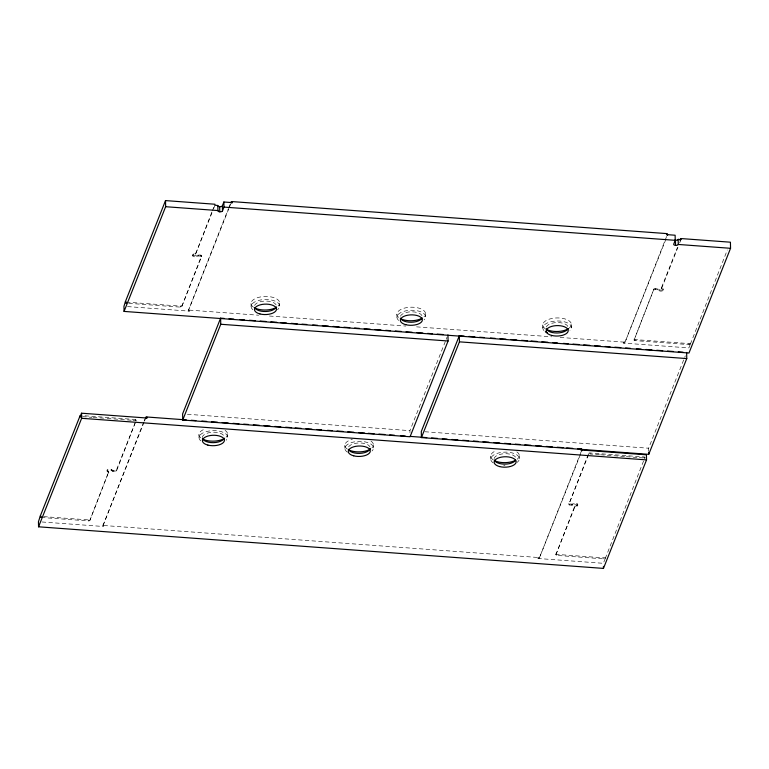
<?xml version="1.0" encoding="UTF-8"?>
<svg xmlns="http://www.w3.org/2000/svg" width="769" height="769" viewBox="0 0 769 769"><rect width="100%" height="100%" fill="white"/><g stroke="black" fill="none" stroke-linecap="round" stroke-linejoin="round"><path stroke-width="0.58" stroke-dasharray="3.85 2.88" d="M41.315 517.46L88.483 520.93A1.153 0.548 -1.2 0 0 89.829 520.469L108.717 471.839A1.153 0.548 -1.2 0 0 108.535 471.435L107.497 470.734A2.317 1.096 -1.2 0 1 108.112 469.196A2.317 1.096 -1.2 0 1 111.322 469.436L112.361 470.138A1.153 0.548 -1.2 0 0 113.101 470.349L115.1 470.503A1.153 0.548 -1.2 0 0 116.446 470.042L136.267 420.124A1.153 0.548 -1.2 0 0 135.344 419.499L81.351 415.529M128.74 303.322L180.388 307.129A1.153 0.548 -1.2 0 0 181.734 306.668L201.555 256.759A1.153 0.548 -1.2 0 0 200.632 256.125L198.633 255.981A1.153 0.548 -1.2 0 0 197.768 256.087L196.249 256.596A2.317 1.096 -1.2 0 1 193.038 256.356A2.317 1.096 -1.2 0 1 193.644 254.827L195.163 254.308A1.153 0.548 -1.2 0 0 195.653 253.953L211.888 211.984M212.321 210.879L214.522 205.342M89.829 520.469L108.717 471.839M195.653 253.953L213.224 209.677M213.667 208.572L214.984 205.256M181.734 306.668L201.536 255.741A1.153 0.548 -1.2 0 0 200.613 255.106L198.613 254.962A1.153 0.548 -1.2 0 0 197.748 255.068L196.23 255.577A2.317 1.096 -1.2 0 1 193.019 255.337A2.317 1.096 -1.2 0 1 193.625 253.808L195.143 253.289A1.153 0.548 -1.2 0 0 195.624 252.934M108.737 472.858A1.153 0.548 -1.2 0 0 108.554 472.454L107.525 471.753A2.317 1.096 -1.2 0 1 108.131 470.215A2.317 1.096 -1.2 0 1 111.342 470.455L112.38 471.157A1.153 0.548 -1.2 0 0 113.12 471.368L115.119 471.522A1.153 0.548 -1.2 0 0 116.465 471.061L136.286 420.028M102.863 525.996L143.755 421.893M144.197 420.778L145.514 417.461M188.376 310.609L228.393 208.716M228.835 207.601L230.152 204.285M144.216 421.797L102.883 525.9A1.153 0.548 -1.2 0 0 103.805 526.525L103.786 525.506A1.153 0.548 -1.2 0 1 102.863 524.881M144.659 420.691L145.533 418.48M228.854 208.62L188.405 310.513A1.153 0.548 -1.2 0 0 189.318 311.137L189.299 310.118A1.153 0.548 -1.2 0 1 188.376 309.494M229.297 207.515L230.613 204.198M409.973 432.687L409.925 430.65L445.741 340.456M446.183 339.34L447.068 337.12M539.329 557.025A1.153 0.548 -1.2 0 1 537.973 557.477L538.002 558.496A1.153 0.548 -1.2 0 0 539.348 558.044L581.979 449.596M624.841 341.628A1.153 0.548 -1.2 0 1 623.496 342.09L623.515 343.109A1.153 0.548 -1.2 0 0 624.87 342.647L666.617 236.429M539.348 558.044L581.998 450.615M624.87 342.647L667.079 236.333M588.641 453.441A1.153 0.548 -1.2 0 1 589.996 452.979L643.989 456.959A1.153 0.548 -1.2 0 1 644.903 457.584L605.29 558.429A1.153 0.548 -1.2 0 1 603.944 558.89L556.775 555.41A1.153 0.548 -1.2 0 1 555.852 554.785L574.751 507.175A1.153 0.548 -1.2 0 1 575.241 506.819L576.75 506.3A2.317 1.096 -1.2 0 0 577.365 504.772A2.317 1.096 -1.2 0 0 574.145 504.531L572.636 505.05A1.153 0.548 -1.2 0 1 571.761 505.146L569.771 505.002A1.153 0.548 -1.2 0 1 568.849 504.368L588.198 454.546M634.098 340.081L653.91 289.048A1.153 0.548 -1.2 0 1 655.265 288.586L657.264 288.74A1.153 0.548 -1.2 0 1 658.004 288.952L659.033 289.653A2.317 1.096 -1.2 0 0 662.253 289.894A2.317 1.096 -1.2 0 0 662.859 288.356L661.821 287.654A1.153 0.548 -1.2 0 1 661.648 287.25L677.46 247.407M588.66 454.46L568.849 504.368L568.81 503.455M653.91 289.048L634.117 339.985A1.153 0.548 -1.2 0 0 635.04 340.609L689.024 344.589A1.153 0.548 -1.2 0 0 690.149 344.368M555.833 554.891L574.731 506.156A1.153 0.548 -1.2 0 1 575.212 505.8L576.731 505.281A2.317 1.096 -1.2 0 0 577.346 503.753A2.317 1.096 -1.2 0 0 574.126 503.512L572.607 504.031A1.153 0.548 -1.2 0 1 571.742 504.128L569.742 503.983A1.153 0.548 -1.2 0 1 568.829 503.359M677.922 247.32L661.667 288.269A1.153 0.548 -1.2 0 0 661.849 288.673L662.878 289.375A2.317 1.096 -1.2 0 1 662.272 290.913A2.317 1.096 -1.2 0 1 659.052 290.672L658.024 289.971A1.153 0.548 -1.2 0 0 657.284 289.759L655.284 289.605A1.153 0.548 -1.2 0 0 653.929 290.067M679.681 242.889L680.998 239.572M648.69 451.278L648.623 448.221L685.314 355.807M690.379 344.127L727.339 249.954M605.29 558.429L603.357 563.312L538.002 558.496M690.158 344.666L688.87 347.924L623.515 343.109M126.376 302.13L180.359 306.11A1.153 0.548 -1.2 0 0 181.715 305.649M634.098 338.966A1.153 0.548 -1.2 0 0 635.011 339.59L689.005 343.57A1.153 0.548 -1.2 0 0 690.36 343.109M189.299 310.118L258.672 315.223M269.438 316.021L405.801 326.066M416.567 326.854L551.729 336.803M560.101 337.428L623.496 342.09M127.529 306.591L189.318 311.137M187.386 414.26L409.925 430.65M424.882 431.745L648.623 448.221M82.552 416.635L91.934 417.317M93.116 417.404L106.026 418.355M107.199 418.442L131.845 420.259M133.018 420.345L135.363 420.518A1.153 0.548 -1.2 0 1 136.305 421.047M599.407 454.69L590.015 453.998L589.996 452.979M600.579 454.777L625.226 456.594M626.399 456.68L638.135 457.545M639.308 457.632L644.009 457.978A1.153 0.548 -1.2 0 1 644.951 458.497L644.922 457.488M43.65 516.614L88.454 519.911A1.153 0.548 -1.2 0 0 89.81 519.45M555.824 553.767A1.153 0.548 -1.2 0 0 556.746 554.401L603.915 557.871A1.153 0.548 -1.2 0 0 605.27 557.41M103.786 525.506L537.973 557.477M42.016 521.978L103.805 526.525M689.005 343.57L689.024 344.589M663.263 288.961L663.282 289.98M662.859 288.356L662.878 289.375M661.821 287.654L661.849 288.673M661.648 287.25L661.648 288.375M659.033 289.653L659.052 290.672M658.004 288.952L658.024 289.971M657.264 288.74L657.284 289.759M655.265 288.586L655.284 289.605M644.903 457.584L644.931 458.603M643.989 456.959L644.009 457.978M635.011 339.59L635.04 340.609M603.915 557.871L603.944 558.89M577.74 504.349L577.769 505.368M576.731 505.281L576.75 506.3M571.377 324.508L571.444 327.565M575.212 505.8L575.241 506.819M574.731 506.156L574.751 507.175M574.126 503.512L574.145 504.531M572.607 504.031L572.636 505.05M571.742 504.128L571.761 505.146M569.742 503.983L569.771 505.002M556.746 554.401L556.775 555.41M542.779 324.922L542.847 327.969M519.315 455.661L519.373 458.709M490.709 456.065L490.776 459.122M425.517 313.771L425.574 316.828M396.91 314.175L396.977 317.232M373.446 444.915L373.513 447.971M344.848 445.318L344.906 448.375M279.647 303.024L279.714 306.081M251.05 303.438L251.107 306.495M227.576 434.177L227.643 437.225M201.555 255.635L201.555 256.759M200.613 255.106L200.632 256.125M198.613 254.962L198.633 255.981M197.748 255.068L197.768 256.087M196.23 255.577L196.249 256.596M198.979 434.581L199.046 437.638M195.143 253.289L195.163 254.308M193.625 253.808L193.644 254.827M192.615 254.741L192.635 255.76M180.359 306.11L180.388 307.129M135.344 419.499L135.363 420.518M116.446 470.042L116.465 471.061M115.1 470.503L115.119 471.522M113.101 470.349L113.12 471.368M112.361 470.138L112.38 471.157M111.322 469.436L111.342 470.455M108.737 471.733L108.756 472.752M108.535 471.435L108.554 472.454M107.497 470.734L107.525 471.753M107.102 470.128L107.122 471.147M88.454 519.911L88.483 520.93M494.111 458.584A11.026 5.229 -1.2 0 1 504.57 453.7A11.026 5.229 -1.2 0 1 515.893 457.757M516.826 451.845A14.303 6.777 -1.2 0 1 517.095 459.295M493.198 459.872A14.303 6.777 -1.2 0 1 495.784 450.826M493.256 462.928A14.303 6.777 -1.2 0 1 495.496 454.037A14.303 6.777 -1.2 0 1 514.298 453.575A14.303 6.777 -1.2 0 1 517.162 462.342M505.012 465.697A14.303 6.777 -1.2 0 1 503.685 465.687M348.607 446.914A11.026 5.229 -1.2 0 1 359.69 442.944A11.026 5.229 -1.2 0 1 370.033 447.01M370.966 441.108A14.303 6.777 -1.2 0 1 371.917 447.962M347.328 449.125A14.303 6.777 -1.2 0 1 352.356 439.262M347.396 452.182A14.303 6.777 -1.2 0 1 349.289 443.453A14.303 6.777 -1.2 0 1 367.688 442.579A14.303 6.777 -1.2 0 1 371.985 451.019M202.324 437.59A11.026 5.229 -1.2 0 1 212.321 432.245A11.026 5.229 -1.2 0 1 224.163 436.273M225.096 430.361A14.303 6.777 -1.2 0 1 226.057 437.215M200.69 437.801A14.303 6.777 -1.2 0 1 205.227 428.9M200.757 440.858A14.303 6.777 -1.2 0 1 213.138 430.65A14.303 6.777 -1.2 0 1 226.115 440.272M254.587 305.485A11.026 5.229 -1.2 0 1 265.939 301.054A11.026 5.229 -1.2 0 1 276.379 305.629M253.53 307.244A14.303 6.777 -1.2 0 1 255.423 298.507A14.303 6.777 -1.2 0 1 273.831 297.632A14.303 6.777 -1.2 0 1 278.118 306.072M252.828 309.715A14.303 6.777 -1.2 0 1 256.586 301.092A14.303 6.777 -1.2 0 1 274.994 301.102A14.303 6.777 -1.2 0 1 277.494 309.715M400.447 316.232A11.026 5.229 -1.2 0 1 411.809 311.801A11.026 5.229 -1.2 0 1 422.248 316.376M398.63 317.395A14.303 6.777 -1.2 0 1 411.011 307.196A14.303 6.777 -1.2 0 1 423.988 316.809M398.688 320.452A14.303 6.777 -1.2 0 1 411.069 310.253A14.303 6.777 -1.2 0 1 424.055 319.866M546.317 326.969A11.026 5.229 -1.2 0 1 557.131 322.547A11.026 5.229 -1.2 0 1 567.964 326.614M545.259 328.728A14.303 6.777 -1.2 0 1 547.499 319.837A14.303 6.777 -1.2 0 1 566.301 319.375A14.303 6.777 -1.2 0 1 569.166 328.142M543.923 330.574A14.303 6.777 -1.2 0 1 557.679 320.981A14.303 6.777 -1.2 0 1 569.916 330.612"/><path stroke-width="1.15" d="M577.471 448.712L581.056 448.971L581.076 449.99L646.431 454.806L646.546 459.9L603.463 568.406L38.556 526.803L38.45 521.709L40.363 515.816L80.005 415.981A1.153 0.548 -1.2 0 1 81.351 415.529M680.104 240.764L680.978 238.553L730.425 242.197L730.55 248.3L688.976 353.019L124.069 311.416L123.963 306.322L125.453 301.506L165.518 200.594L214.964 204.237L214.984 205.256L217.829 205.467A2.317 1.096 -1.2 0 0 219.665 206.717A2.317 1.096 -1.2 0 0 222.366 205.794L223.875 201.997L232.401 202.632L232.382 201.613L666.569 233.584A1.153 0.548 -1.2 0 1 667.492 234.209L667.521 235.227A1.153 0.548 -1.2 0 0 666.598 234.603L666.569 233.584M81.379 416.548A1.153 0.548 -1.2 0 0 80.024 417L81.533 413.203L146.889 418.019L146.869 417L186.338 419.903M38.556 526.803L81.639 418.298L81.533 413.203M124.069 311.416L165.643 206.707L165.518 200.594M165.643 206.707L217.935 210.552A2.317 1.096 -1.2 0 0 219.771 211.811A2.317 1.096 -1.2 0 0 222.481 210.889L223.981 207.092L223.875 201.997M224.212 318.414L220.626 318.145L182.609 413.905L182.734 420.018L410.06 436.763L448.077 341.003L447.952 334.89M182.734 420.018L220.751 324.258L220.626 318.145M464.101 336.082L459.314 335.726L421.297 431.486L421.422 437.599L648.748 454.335L686.765 358.575L686.64 352.462M421.422 437.599L459.439 341.84L459.314 335.726M666.598 234.603L675.124 235.227L675.23 240.322L673.721 244.119A2.317 1.096 -1.2 0 0 675.557 245.369A2.317 1.096 -1.2 0 0 678.268 244.455L730.55 248.3M674.846 240.188A2.317 1.096 -1.2 0 0 678.162 239.361L680.998 239.572L680.978 238.553M223.981 207.092L675.23 240.322M228.999 318.77L233.786 319.116M239.765 319.558L244.552 319.914M249.339 320.26L255.318 320.702M260.105 321.058L266.093 321.5M270.871 321.846L276.859 322.288M280.445 322.557L286.424 322.99M291.211 323.345L297.199 323.787M301.986 324.143L306.764 324.489M312.752 324.931L317.539 325.287M322.326 325.633L328.305 326.075M333.092 326.431L339.071 326.873M343.858 327.219L349.837 327.661M354.624 328.017L359.411 328.373M364.198 328.719L370.177 329.161M374.964 329.517L380.943 329.959M385.73 330.305L390.517 330.66M395.304 331.016L401.283 331.449M406.07 331.804L412.059 332.246M416.836 332.602L422.825 333.035M427.612 333.39L432.399 333.746M437.177 334.092L443.165 334.534M468.888 336.428L474.867 336.87M479.654 337.226L484.441 337.572M490.42 338.014L495.207 338.37M499.994 338.725L505.973 339.158M510.76 339.514L516.749 339.956M521.526 340.311L527.515 340.744M531.1 341.013L537.089 341.455M541.866 341.801L547.855 342.243M552.642 342.599L557.429 342.955M563.408 343.387L568.195 343.743M572.982 344.099L578.961 344.541M583.748 344.887L589.727 345.329M594.514 345.685L600.493 346.117M605.28 346.473L610.067 346.829M614.854 347.175L620.833 347.617M625.62 347.973L630.407 348.328M636.386 348.761L641.173 349.116M645.96 349.472L651.939 349.914M656.726 350.26L662.715 350.702M667.502 351.058L673.481 351.5M678.268 351.846L683.055 352.202M220.751 324.258L448.077 341.003M459.439 341.84L686.765 358.575M191.125 420.259L195.903 420.614M201.891 421.047L206.669 421.402M211.456 421.758L217.435 422.2M222.222 422.546L228.201 422.988M232.988 423.344L238.967 423.777M243.754 424.132L248.541 424.488M253.318 424.834L259.297 425.276M264.084 425.632L270.063 426.074M274.85 426.42L280.829 426.862M285.616 427.218L291.595 427.66M295.181 427.92L301.169 428.362M305.947 428.718L311.935 429.15M316.713 429.506L321.5 429.861M327.479 430.304L332.266 430.65M337.053 431.005L343.032 431.447M347.819 431.793L353.798 432.236M358.575 432.591L364.564 433.034M368.149 433.293L374.128 433.735M378.915 434.091L384.894 434.523M389.681 434.879L394.459 435.235M400.447 435.677L405.225 436.023M410.012 436.379L426.757 437.609M431.544 437.965L437.523 438.407M442.31 438.753L447.097 439.109M451.874 439.464L457.853 439.897M462.64 440.252L468.619 440.695M473.406 441.041L478.193 441.396M482.98 441.752L488.959 442.194M493.736 442.54L499.725 442.982M504.502 443.338L510.491 443.78M515.268 444.126L520.055 444.482M524.842 444.838L530.821 445.27M535.609 445.626L541.587 446.068M546.375 446.414L552.353 446.856M557.131 447.212L563.119 447.654M566.705 447.914L572.684 448.356M81.639 418.298L646.546 459.9M678.162 239.361L678.268 244.455M675.451 240.284L675.557 245.369M648.709 452.297L648.748 454.335M603.415 566.369L603.463 568.406M222.366 205.794L222.481 210.889M219.665 206.717L219.771 211.811M217.829 205.467L217.935 210.552M80.005 415.981L80.024 417M41.315 517.46A1.153 0.548 -1.2 0 1 40.392 516.835M41.286 516.441A1.153 0.548 -1.2 0 1 40.363 515.816M581.056 448.971A1.153 0.548 -1.2 0 1 581.979 449.596L581.998 450.615A1.153 0.548 -1.2 0 0 581.076 449.99M145.514 417.461A1.153 0.548 -1.2 0 1 146.869 417M145.533 418.48A1.153 0.548 -1.2 0 1 146.889 418.019M515.672 460.17A11.026 5.229 -1.2 0 1 504.589 464.14A11.026 5.229 -1.2 0 1 494.256 460.073M515.317 460.4A14.303 6.777 -1.2 0 1 495.092 460.91M370.177 448.5A11.026 5.229 -1.2 0 1 359.719 453.383A11.026 5.229 -1.2 0 1 348.386 449.336M370.398 449.115A14.303 6.777 -1.2 0 1 349.232 450.163M224.163 438.234A11.026 5.229 -1.2 0 1 213.359 442.656A11.026 5.229 -1.2 0 1 202.516 438.59M224.538 438.378A14.303 6.777 -1.2 0 1 202.353 438.936M126.395 303.149A1.153 0.548 -1.2 0 1 125.472 302.525M126.376 302.13A1.153 0.548 -1.2 0 1 125.453 301.506M232.382 201.613A1.153 0.548 -1.2 0 0 231.027 202.064L231.056 203.083A1.153 0.548 -1.2 0 1 232.401 202.632M276.234 307.081A11.026 5.229 -1.2 0 1 265.978 311.493A11.026 5.229 -1.2 0 1 254.847 307.956M276.6 307.235A14.303 6.777 -1.2 0 1 254.424 307.783M422.104 317.828A11.026 5.229 -1.2 0 1 411.29 322.249A11.026 5.229 -1.2 0 1 400.457 318.193M421.518 318.51A14.303 6.777 -1.2 0 1 400.293 318.529M567.974 328.565A11.026 5.229 -1.2 0 1 557.16 332.996A11.026 5.229 -1.2 0 1 546.326 328.93M568.339 328.719A14.303 6.777 -1.2 0 1 546.153 329.267M547.23 332.814A14.303 6.777 -1.2 0 1 545.327 331.785M499.59 466.572A11.026 5.229 -1.2 0 0 516.162 461.813A11.026 5.229 -1.2 0 0 499.667 457.526A11.026 5.229 -1.2 0 0 499.59 466.572M353.721 455.834A11.026 5.229 -1.2 0 0 370.293 451.076A11.026 5.229 -1.2 0 0 353.807 446.779A11.026 5.229 -1.2 0 0 353.721 455.834M207.851 445.088A11.026 5.229 -1.2 0 0 224.423 440.329A11.026 5.229 -1.2 0 0 207.938 436.042A11.026 5.229 -1.2 0 0 207.851 445.088M259.922 313.944A11.026 5.229 -1.2 0 0 276.494 309.186A11.026 5.229 -1.2 0 0 260.009 304.899A11.026 5.229 -1.2 0 0 259.922 313.944M405.792 324.691A11.026 5.229 -1.2 0 0 422.364 319.923A11.026 5.229 -1.2 0 0 405.869 315.636A11.026 5.229 -1.2 0 0 405.792 324.691M551.661 335.428A11.026 5.229 -1.2 0 0 568.224 330.67A11.026 5.229 -1.2 0 0 551.738 326.373A11.026 5.229 -1.2 0 0 551.661 335.428"/></g></svg>
